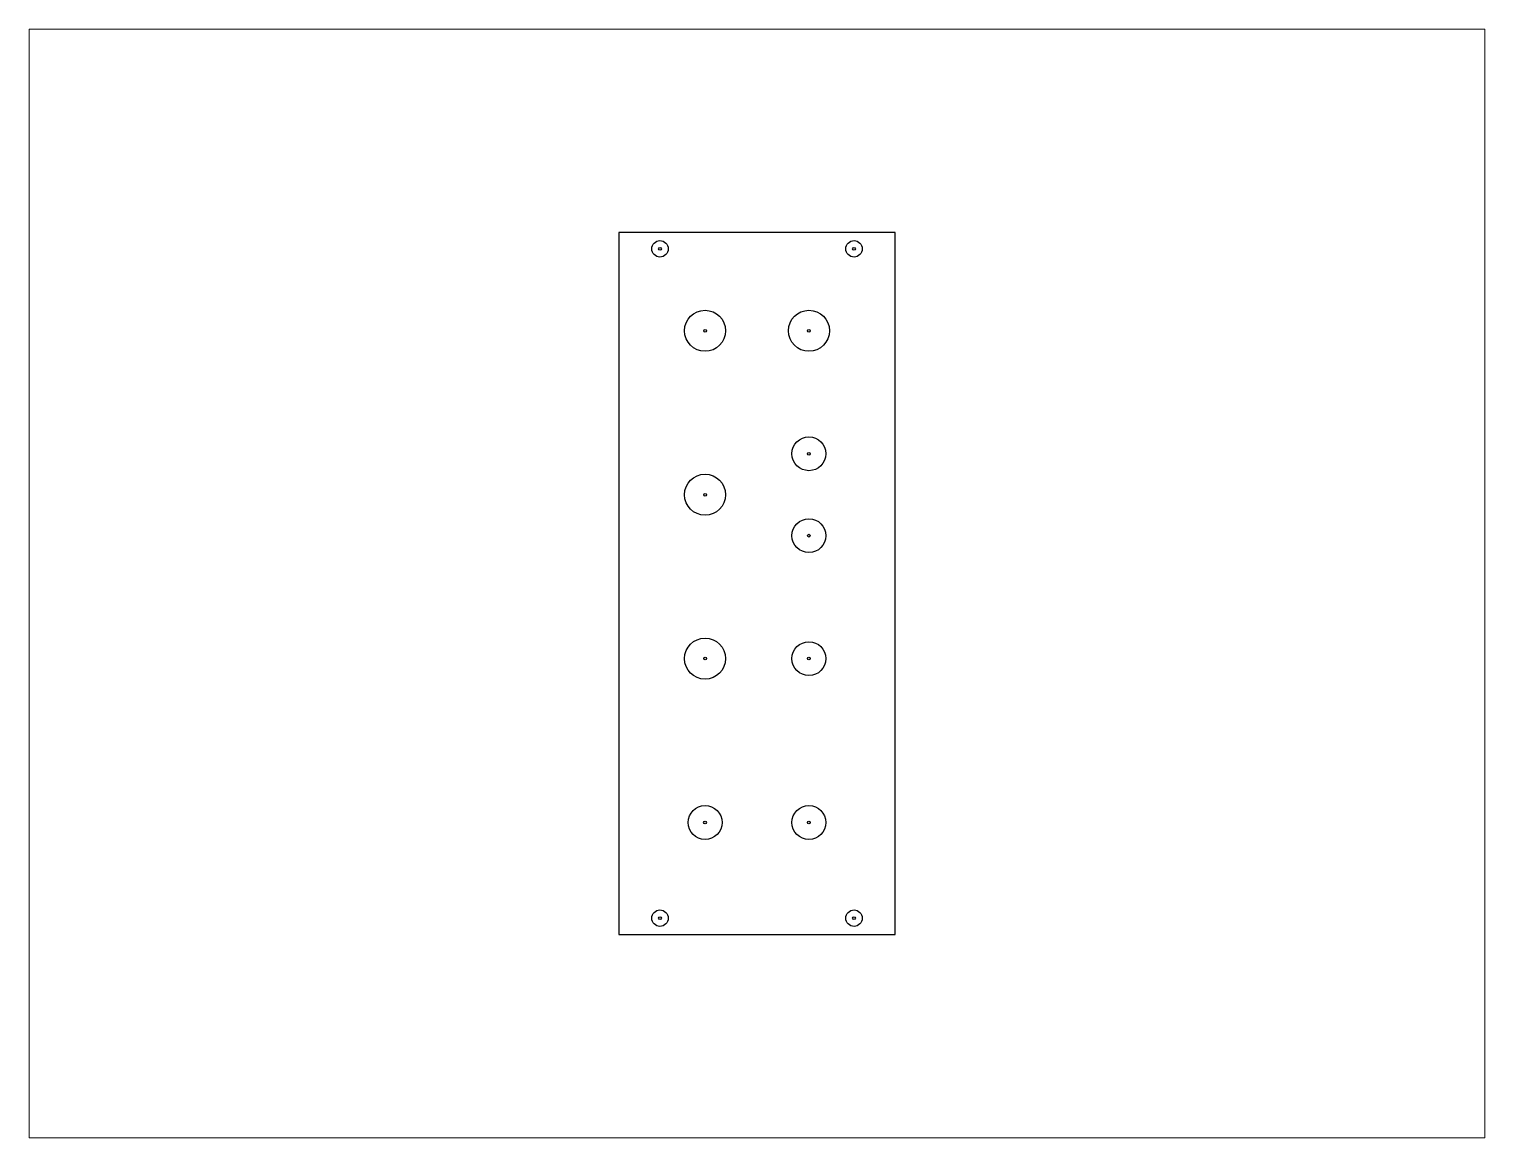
# Paper-space layout 'Layout1' of a CAD drawing. Header units: millimetres. Extents: x 0 to 267, y 0 to 203.
# The model-space entities are those that its viewports show. They can reach past a viewport. Long polylines and large blocks are cut down to what shows.
import ezdxf

# ---------------------------------------------------------------- set-up
doc = ezdxf.new("R2010")
doc.units = ezdxf.units.MM
doc.header["$MEASUREMENT"] = 0

msp = doc.modelspace()

# ---------------------------------------------------------------- linework, layer by layer
msp.add_lwpolyline([(0, 0), (50.5, 0), (50.5, 128.5), (0, 128.5)], close=True)
for centre, radius in [((7.5, 125.5), 1.5), ((7.5, 125.5), 0.25), ((43, 125.5), 1.5), ((43, 125.5), 0.25), ((15.75, 110.5), 3.75), ((34.75, 110.5), 3.75), ((15.75, 110.5), 0.25), ((34.75, 110.5), 0.25), ((34.75, 88), 3.1), ((34.75, 88), 0.25), ((15.75, 80.5), 3.75), ((15.75, 80.5), 0.25), ((34.75, 73), 3.1), ((34.75, 73), 0.25), ((15.75, 50.5), 3.75), ((34.75, 50.5), 3.1), ((15.75, 50.5), 0.25), ((34.75, 50.5), 0.25), ((15.75, 20.5), 3.1), ((34.75, 20.5), 3.1), ((15.74, 20.5), 0.25), ((34.75, 20.5), 0.25), ((7.5, 3), 1.5), ((7.5, 3), 0.25), ((43, 3), 1.5), ((43, 3), 0.25)]:
    msp.add_circle(centre, radius)

psp = doc.layouts.get("Layout1")

# ---------------------------------------------------------------- viewports
at = {"layer": '0'}
psp.add_viewport(center=(133.35, 101.47), size=(266.31, 202.9263), view_center_point=(25.25, 64.25), view_height=202.9263, dxfattribs=at)

doc.saveas('drawing.dxf')
